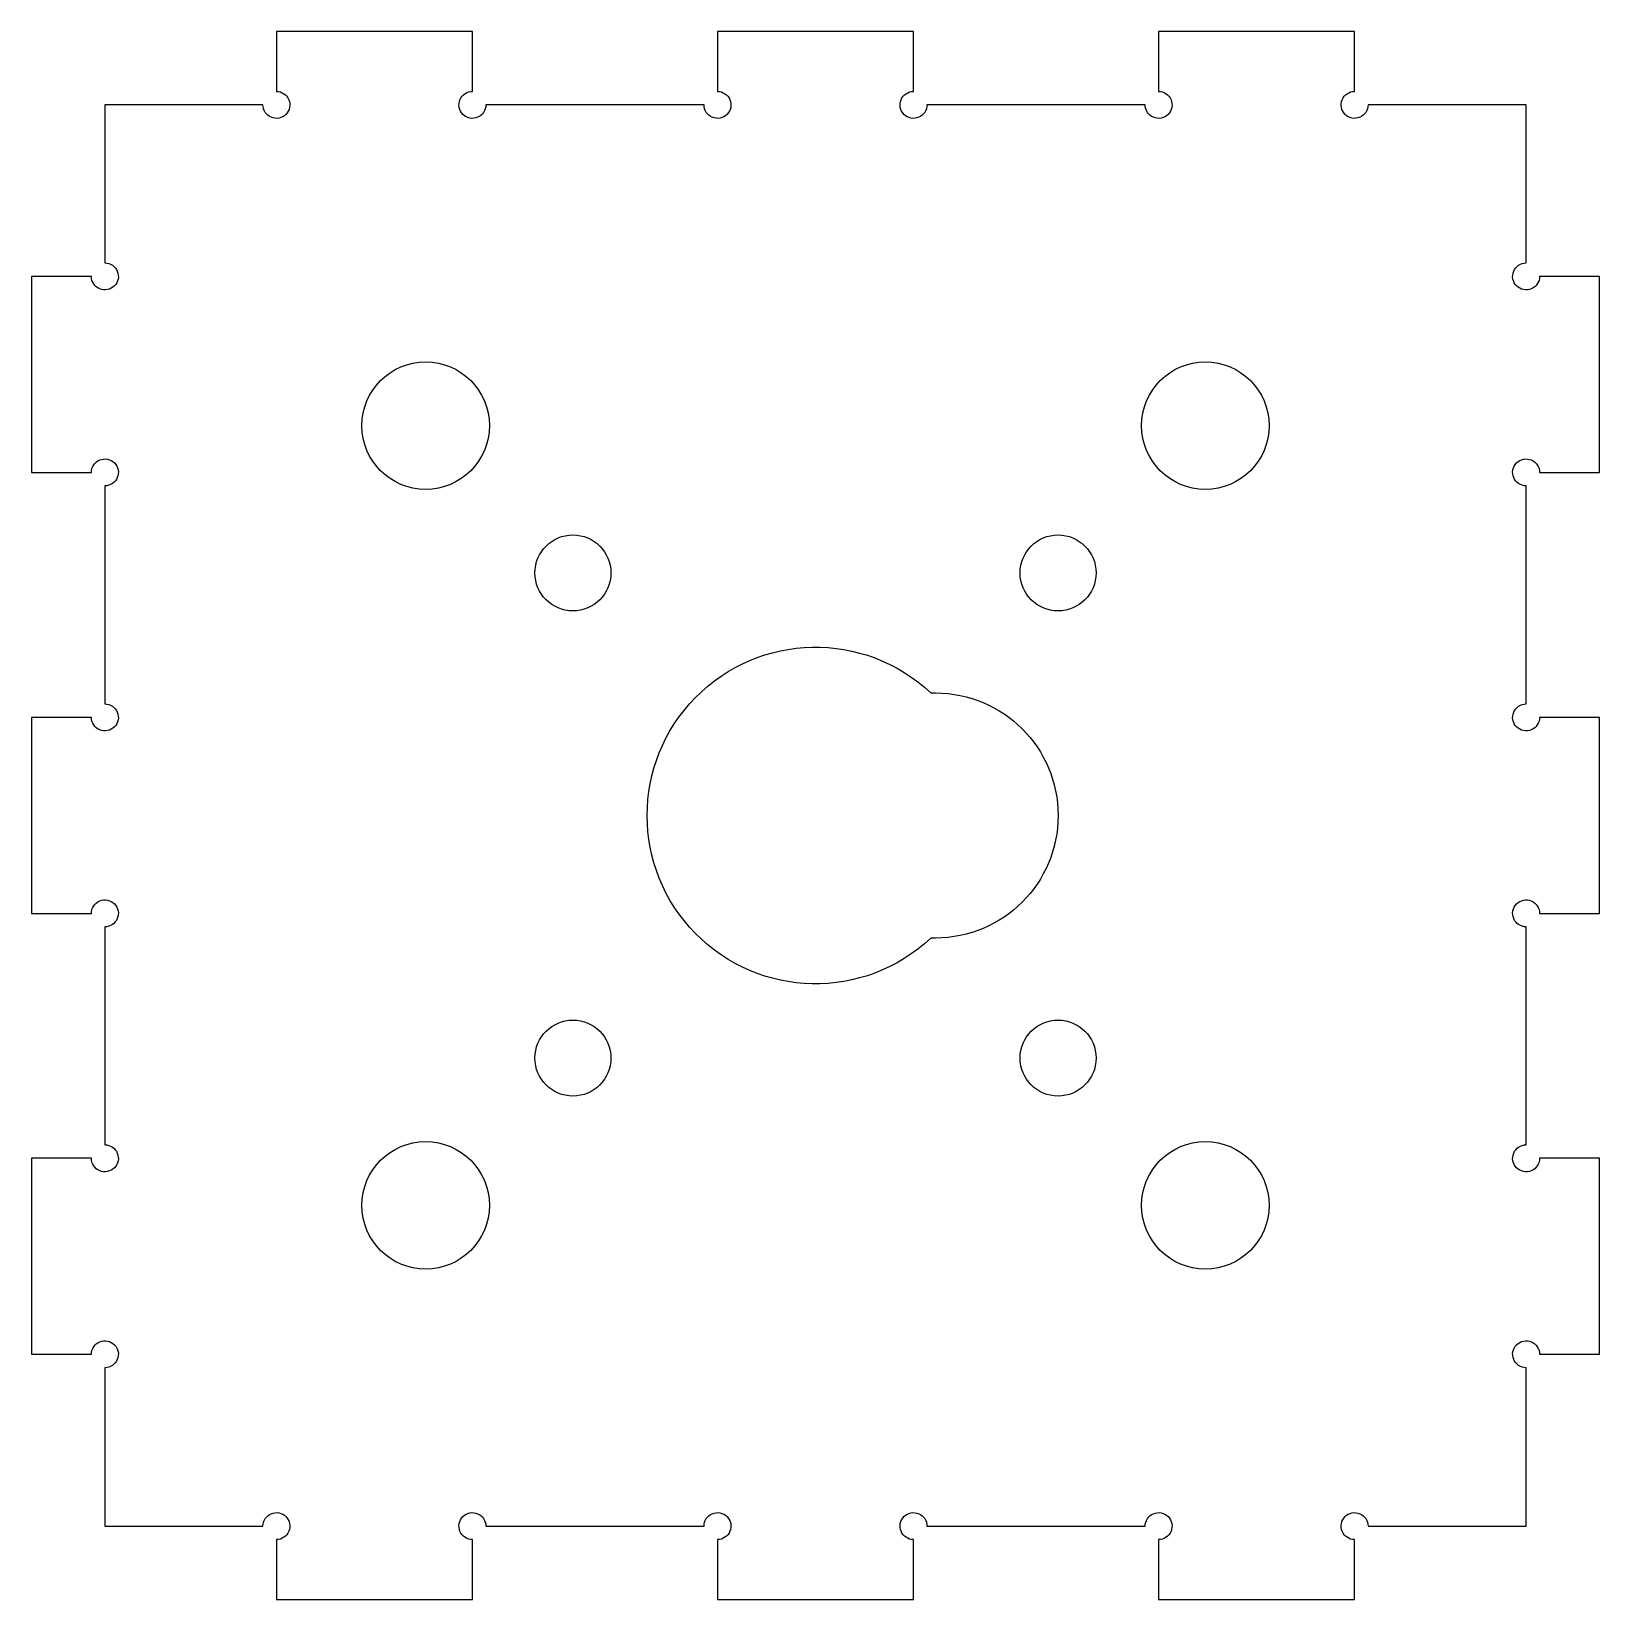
# Model space of a CAD drawing. Header units: millimetres. Extents: x -32 to 32, y -32 to 32.
import ezdxf

# ---------------------------------------------------------------- set-up
doc = ezdxf.new("R2010")
doc.units = ezdxf.units.MM
doc.layers.get('0').update_dxf_attribs({"linetype": 'CONTINUOUS'})

msp = doc.modelspace()

# ---------------------------------------------------------------- linework, layer by layer
for points in [[(-29, -13.439, -2.414214), (-29.55, -13.989), (-32, -13.989), (-32, -21.989), (-29.55, -21.989, -2.414214), (-29, -22.539), (-29, -29), (-22.55, -29, -2.414214), (-22, -29.55), (-22, -32), (-14, -32), (-14, -29.55, -2.414214), (-13.45, -29), (-4.55, -29, -2.414214), (-4, -29.55), (-4, -32), (4, -32), (4, -29.55, -2.414214), (4.55, -29), (13.45, -29, -2.414214), (14, -29.55), (14, -32), (22, -32), (22, -29.55, -2.414214), (22.55, -29), (29, -29), (29, -22.539, -2.414214), (29.55, -21.989), (32, -21.989), (32, -13.989), (29.55, -13.989, -2.414214), (29, -13.439), (29, -4.545, -2.414214), (29.55, -3.995), (32, -3.995), (32, 4.005), (29.55, 4.005, -2.414214), (29, 4.555), (29, 13.45, -2.414214), (29.55, 14), (32, 14), (32, 22), (29.55, 22, -2.414214), (29, 22.55), (29, 29), (22.55, 29, -2.414214), (22, 29.55), (22, 32), (14, 32), (14, 29.55, -2.414214), (13.45, 29), (4.55, 29, -2.414214), (4, 29.55), (4, 32), (-4, 32), (-4, 29.55, -2.414214), (-4.55, 29), (-13.45, 29, -2.414214), (-14, 29.55), (-14, 32), (-22, 32), (-22, 29.55, -2.414214), (-22.55, 29), (-29, 29), (-29, 22.55, -2.414214), (-29.55, 22), (-32, 22), (-32, 14), (-29.55, 14, -2.414214), (-29, 13.45), (-29, 4.555, -2.414214), (-29.55, 4.005), (-32, 4.005), (-32, -3.995), (-29.55, -3.995, -2.414214), (-29, -4.545)], [(4.71, -5, -2.315708), (4.71, 5), (4.901, 5, -1), (4.901, -5)]]:
    msp.add_lwpolyline(points, format="xyb", close=True)
for centre, radius in [((-15.91, 15.91), 2.6), ((15.91, 15.91), 2.6), ((-9.899, 9.899), 1.55), ((9.899, 9.899), 1.55), ((-9.899, -9.899), 1.55), ((9.899, -9.899), 1.55), ((-15.91, -15.91), 2.6), ((15.91, -15.91), 2.6)]:
    msp.add_circle(centre, radius)

doc.saveas('drawing.dxf')
